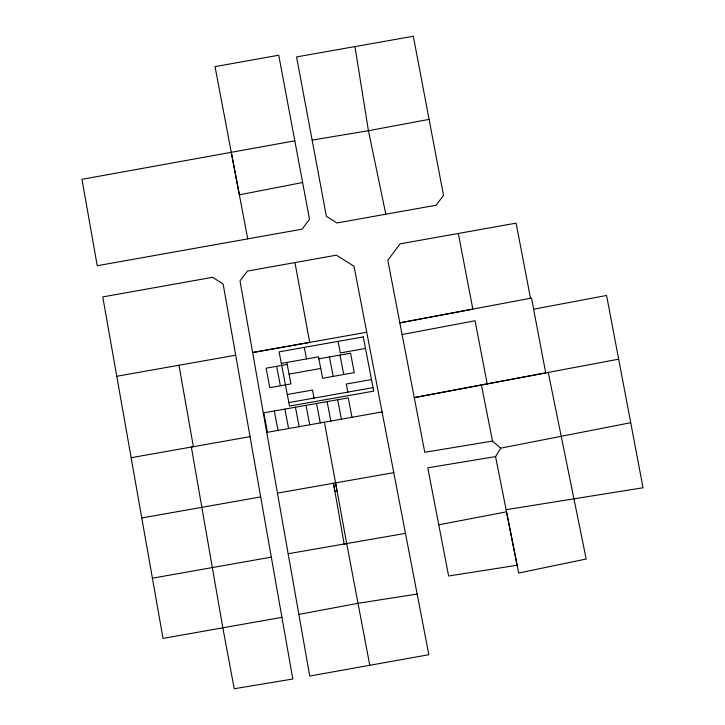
<?xml version="1.0" encoding="UTF-8"?>
<svg xmlns="http://www.w3.org/2000/svg" width="725" height="725" viewBox="0 0 725 725"><rect width="100%" height="100%" fill="white"/><g stroke="black" fill="none" stroke-linecap="round" stroke-linejoin="round"><path stroke-width="1.09" d="M548.236 372.414L586.19 559.029L518.647 573.022L495.583 456.587L500.676 448.159L630.723 422.702L606.58 295.474L533.627 309.194M247.714 238.869L215.026 66.637L278.753 55.209L302.633 182.51L239.368 194.826L231.275 152.323M438.788 524.818L506.548 511.814L517.115 565.264L448.63 575.985L427.777 467.833L495.583 456.587M402.094 334.542L475.065 320.758L487.2 383.869L545.707 372.904L531.507 298.084L399.837 322.861L387.803 260.257L400.073 243.854L516.1 223.155L530.51 298.265M487.2 383.869L414.265 397.626L399.837 322.861L472.836 309.113L458.318 233.459M298.854 614.428L357.697 603.345L417.156 594.056L428.828 654.72L309.738 676.035L240.002 280.91L247.424 271.068L336.427 255.182L354.036 266.292L417.156 594.056M429.073 119.371L368.436 130.727L312.14 140.088L296.561 56.922L413.322 36.25L443.51 195.406L436.115 205.229L336.907 222.965L326.377 216.286L312.14 140.088M618.661 359.174L414.265 397.626L424.787 452.282L492.52 441.081L500.676 448.159M294.803 140.822L81.97 179.32L97.232 265.731L302.071 229.172L309.502 219.322L302.633 182.51M116.77 376.266L235.67 355.205M366.75 332.24L252.644 352.531L309.711 342.372L294.948 262.604M281.318 363.406L318.493 356.809L322.625 378.269L354.298 372.641L350.565 353.202L318.882 358.83M365.5 348.462L340.306 352.93L338.086 341.384M287.2 364.448L266.075 368.2L269.818 387.648L290.942 383.897L286.81 362.428M289.058 374.1L320.74 368.472M287.299 394.518L312.493 390.041L314.043 398.107M371.481 379.565L346.287 384.042L347.837 392.107M288.849 402.574L373.04 387.63M266.728 432.426L382.084 411.945M131.153 457.711L193.367 446.682L178.975 365.228M250.062 436.649L191.355 447.035L222.82 627.787L234.229 688.75L292.818 678.999L223.137 284.037L212.615 277.303L102.769 296.924L163.034 638.399L281.943 617.338M141.774 517.976L260.683 496.915M152.404 578.188L271.313 557.126M277.467 493.091L393.775 472.646M288.151 553.737L405.465 533.355M369.768 665.269L346.686 543.551L344.157 543.986L333.473 483.249L334.905 491.532L337.071 491.169L324.41 422.186M506.104 509.693L643.03 487.771L630.723 422.702M385.827 214.219L368.436 130.727L354.942 46.581M481.409 384.993L492.52 441.081M339.998 355.078L343.741 374.517M351.969 417.292L348.227 397.853L263.746 412.851L267.489 432.299M329.44 356.954L333.183 376.393M337.669 399.729L341.412 419.168M327.111 401.605L330.845 421.044M316.544 403.481L320.287 422.92M304.292 347.384L306.512 358.929M305.986 405.347L309.729 424.796M295.428 407.223L299.171 426.672M276.642 366.324L280.376 385.772M284.871 409.099L288.604 428.548M274.304 410.975L278.047 430.423M335.575 482.877L346.686 543.551M363.279 336.907L279.089 351.852L289.52 406.063L373.71 391.119L363.279 336.907"/></g></svg>
